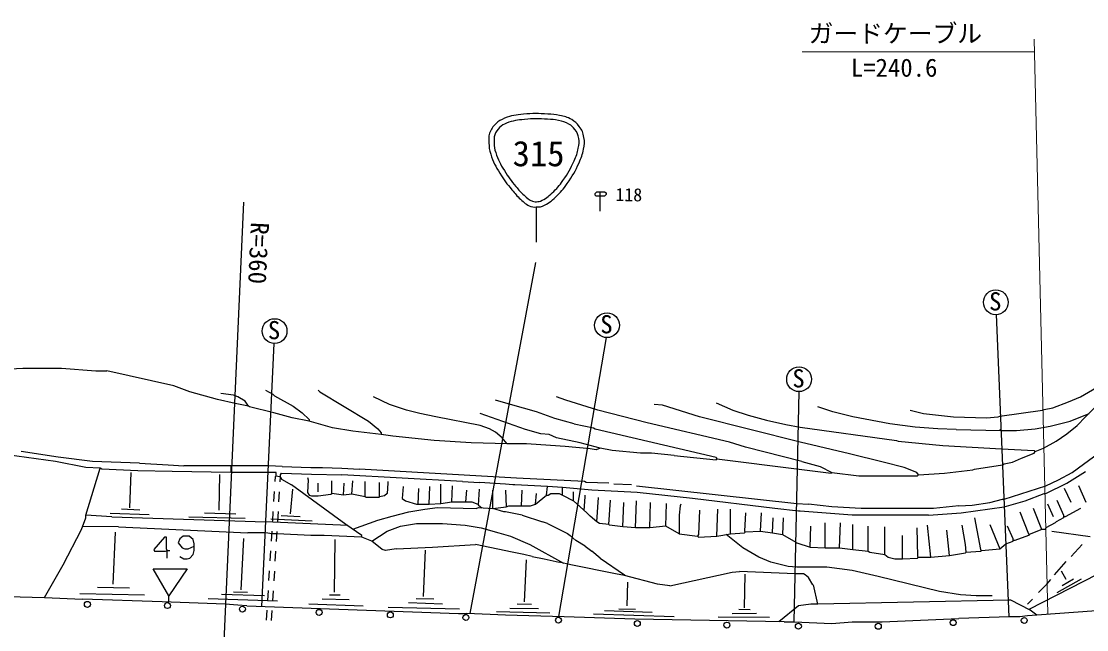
# Model space of a CAD drawing. Units: millimetres, scale not verified. Extents: x 40000 to 680000, y 20000 to 380000.
# Drawn here: x 281602 to 389070, y 271848 to 333200 of the extents above; entities that cross this region are included whole.
import ezdxf
from ezdxf.enums import TextEntityAlignment as Align

# ---------------------------------------------------------------- set-up
doc = ezdxf.new("R2010")
doc.units = ezdxf.units.MM
doc.header["$LTSCALE"] = 1000
doc.linetypes.add('CHAIN', pattern=[18.5, 12, -1.5, 3.5, -1.5])
for name, color, linetype, lineweight in [('M-BGD', 7, 'Continuous', 25), ('M-BMK', 2, 'CHAIN', 13), ('M-STR-HTXT', 7, 'Continuous', 13), ('M-STR-STRC', 7, 'Continuous', 25)]:
    doc.layers.add(name, color=color, linetype=linetype, lineweight=lineweight)
doc.styles.add('ＭＳ ゴシック', font='')
doc.styles.get('ＭＳ ゴシック').set_extended_font_data('MS Gothic')

msp = doc.modelspace()

# ---------------------------------------------------------------- linework, layer by layer
at = {"layer": 'M-BGD'}
for p, q in [((304022, 314974), (301990, 269932)), ((381238, 273149), (379987, 303618)), ((306731, 301343), (306901, 301174)), ((335835, 273164), (340644, 301306)), ((305866, 274196), (307098, 300714)), ((279807, 298126), (281755, 298210)), ((281755, 298210), (285649, 298210)), ((285649, 298210), (289121, 297956)), ((289121, 297956), (290221, 297956)), ((296995, 296432), (290221, 297956)), ((298603, 295840), (296995, 296432)), ((301397, 295078), (298603, 295840)), ((303006, 295501), (301736, 295670)), ((306223, 296009), (306985, 295586)), ((306985, 295586), (307155, 295416)), ((311557, 296009), (311727, 295840)), ((311727, 295840), (316637, 292876)), ((359563, 272641), (360083, 295855)), ((388435, 295332), (390043, 296263)), ((303175, 294654), (301397, 295078)), ((303429, 295332), (303006, 295501)), ((304530, 294400), (303175, 294654)), ((304191, 294908), (303429, 295332)), ((304530, 294400), (304191, 294908)), ((307155, 295416), (309017, 294400)), ((318754, 294570), (317145, 295332)), ((320447, 293977), (318754, 294570)), ((330946, 294570), (329422, 294993)), ((333571, 293808), (330946, 294570)), ((336534, 294993), (335603, 295332)), ((339751, 293977), (336534, 294993)), ((346271, 294485), (345424, 294570)), ((349996, 293300), (346271, 294485)), ((351689, 294739), (353383, 293977)), ((385641, 294231), (387249, 294824)), ((387249, 294824), (388435, 295332)), ((388943, 293300), (390975, 295332)), ((304615, 294316), (304530, 294400)), ((307070, 293723), (304615, 294316)), ((308933, 293215), (307070, 293723)), ((309017, 294400), (309949, 293723)), ((309949, 293723), (310626, 293046)), ((321802, 293638), (320447, 293977)), ((323411, 293300), (321802, 293638)), ((332470, 292030), (327898, 293638)), ((335433, 293130), (333571, 293808)), ((344747, 292707), (339751, 293977)), ((353383, 293977), (354907, 293469)), ((354907, 293469), (356769, 292961)), ((363458, 293808), (361934, 294316)), ((365490, 293300), (363458, 293808)), ((371247, 293977), (372602, 293638)), ((372602, 293638), (375650, 293300)), ((380307, 293384), (384625, 293977)), ((384625, 293977), (384794, 294062)), ((384794, 294062), (385641, 294231)), ((387419, 292876), (389306, 293663)), ((310626, 292876), (308933, 293215)), ((310626, 293046), (310626, 292876)), ((312997, 292199), (310626, 292876)), ((316637, 292876), (317569, 292114)), ((327898, 292453), (323411, 293300)), ((328829, 292114), (327898, 292453)), ((337381, 292622), (335433, 293130)), ((337381, 292622), (339328, 292199)), ((353044, 290760), (344747, 292707)), ((360156, 290760), (349996, 293300)), ((356769, 292961), (358717, 292538)), ((358717, 292538), (360156, 292284)), ((369215, 292622), (365490, 293300)), ((371755, 292284), (369215, 292622)), ((375650, 293300), (378952, 293215)), ((378952, 293215), (380137, 293300)), ((380137, 293300), (380307, 293384)), ((383863, 292114), (385387, 292368)), ((385387, 292368), (387419, 292876)), ((387080, 291606), (388096, 292453)), ((388096, 292453), (388943, 293300)), ((315029, 291860), (312997, 292199)), ((317907, 291522), (315029, 291860)), ((317569, 292114), (317907, 291691)), ((317907, 291691), (317907, 291522)), ((319093, 291352), (317907, 291522)), ((323241, 290929), (319093, 291352)), ((329422, 291776), (328829, 292114)), ((330099, 291183), (329422, 291776)), ((333994, 291606), (332470, 292030)), ((334841, 291522), (333994, 291606)), ((335603, 291183), (334841, 291522)), ((339328, 292199), (339497, 292114)), ((339497, 292114), (351689, 289236)), ((360156, 292284), (369893, 290929)), ((374041, 292114), (371755, 292284)), ((375904, 292030), (374041, 292114)), ((375904, 292030), (380391, 291945)), ((380391, 291945), (380307, 292030)), ((380391, 291945), (382000, 291945)), ((382000, 291945), (383863, 292114)), ((385979, 290844), (387080, 291606)), ((326967, 290675), (323241, 290929)), ((330607, 290590), (326967, 290675)), ((330607, 290590), (330099, 291183)), ((332555, 290590), (330607, 290590)), ((333994, 290506), (332555, 290590)), ((336449, 290336), (333994, 290506)), ((337973, 290675), (335603, 291183)), ((338989, 290082), (336449, 290336)), ((340005, 290167), (337973, 290675)), ((340005, 290167), (339582, 289998)), ((341191, 289913), (340005, 290167)), ((354653, 290252), (353044, 290760)), ((360325, 288812), (354653, 290252)), ((365151, 289574), (360156, 290760)), ((369893, 290929), (370062, 290844)), ((370062, 290844), (374549, 290421)), ((374549, 290421), (380476, 290082)), ((383863, 289828), (384709, 290167)), ((384709, 290167), (385979, 290844)), ((285057, 288812), (277606, 289828)), ((285311, 289236), (281585, 289828)), ((288782, 288812), (285311, 289236)), ((339582, 289998), (338989, 290082)), ((344069, 289659), (341191, 289913)), ((345170, 289659), (344069, 289659)), ((347456, 289405), (345170, 289659)), ((347456, 289405), (351689, 288982)), ((351689, 289236), (351774, 289066)), ((368538, 288728), (365151, 289574)), ((380476, 290082), (383778, 289913)), ((381577, 288728), (382508, 289151)), ((382508, 289151), (383778, 289659)), ((383778, 289913), (383863, 289828)), ((383778, 289659), (383863, 289828)), ((387588, 287712), (390382, 289744)), ((288105, 288220), (285057, 288812)), ((289544, 288135), (288105, 288220)), ((288105, 283394), (289544, 288135)), ((293523, 288643), (288782, 288812)), ((289713, 288050), (289544, 288135)), ((293354, 287881), (289713, 288050)), ((293523, 288643), (296402, 288474)), ((296402, 288474), (298011, 288389)), ((302752, 288389), (298011, 288389)), ((306562, 288389), (302752, 288389)), ((302752, 288389), (302752, 287712)), ((307917, 288304), (306562, 288389)), ((307917, 288304), (310795, 288220)), ((310795, 288220), (311981, 288220)), ((311981, 288220), (313928, 288135)), ((313928, 288135), (315706, 288050)), ((331539, 287119), (315706, 288050)), ((351689, 288982), (351774, 289066)), ((351774, 289066), (360071, 288050)), ((360071, 288050), (363289, 287627)), ((360325, 288812), (362188, 288304)), ((362188, 288304), (363373, 287712)), ((370655, 288220), (368538, 288728)), ((371925, 287712), (370655, 288220)), ((377597, 287966), (377767, 288050)), ((377767, 288050), (380561, 288474)), ((380561, 288474), (380730, 288558)), ((380730, 288558), (381577, 288728)), ((292553, 284144), (292696, 287698)), ((296825, 287796), (293354, 287881)), ((302752, 287712), (296825, 287796)), ((301559, 283913), (301623, 287503)), ((306562, 287712), (302752, 287712)), ((307324, 287712), (306562, 287712)), ((307208, 286777), (307239, 287288)), ((307239, 287288), (307324, 287373)), ((307324, 287373), (307324, 287712)), ((307324, 287373), (307663, 287288)), ((307663, 287288), (307747, 287204)), ((307719, 286745), (307751, 287257)), ((307747, 287458), (307832, 287627)), ((307747, 287204), (307747, 287458)), ((307747, 287204), (307832, 287034)), ((307832, 287627), (310880, 287542)), ((307832, 287034), (308848, 286442)), ((310457, 287204), (310541, 286950)), ((310541, 286950), (310457, 285680)), ((310880, 287542), (313928, 287458)), ((326120, 286780), (313928, 287458)), ((338397, 286780), (331539, 287119)), ((363289, 287627), (363373, 287712)), ((363373, 287712), (366083, 287373)), ((366083, 287373), (367522, 287373)), ((367522, 287373), (372009, 287373)), ((372094, 287458), (371925, 287712)), ((372009, 287373), (372094, 287458)), ((372094, 287458), (374719, 287627)), ((374719, 287627), (377597, 287966)), ((384963, 286357), (386233, 286950)), ((386233, 286950), (387588, 287712)), ((387080, 286611), (388943, 287796)), ((308758, 283538), (309007, 286013)), ((314351, 282462), (308848, 286442)), ((311557, 285764), (311557, 286611)), ((312912, 285595), (312912, 286865)), ((314097, 285426), (314182, 286611)), ((314944, 285510), (315029, 286865)), ((316299, 285256), (316299, 286780)), ((317738, 285256), (317738, 286696)), ((318585, 286611), (318500, 285595)), ((318585, 286780), (318585, 286611)), ((320109, 286272), (320024, 285087)), ((321633, 284494), (321717, 286103)), ((322733, 284494), (322818, 286272)), ((323919, 284579), (323919, 286526)), ((325019, 284748), (325104, 286357)), ((326120, 286780), (327813, 286696)), ((326459, 284748), (326543, 285934)), ((327729, 284410), (327813, 286018)), ((330438, 286526), (327813, 286696)), ((329168, 284156), (329168, 285934)), ((331200, 286442), (330438, 286526)), ((330438, 285934), (330523, 284240)), ((331369, 286442), (331200, 286442)), ((334671, 286272), (331369, 286442)), ((332047, 284325), (332131, 285934)), ((334587, 285426), (334671, 286272)), ((336195, 286188), (334671, 286272)), ((336195, 285426), (336195, 286188)), ((339159, 285934), (336195, 286188)), ((338566, 286696), (338397, 286780)), ((340852, 286611), (338566, 286696)), ((343731, 285680), (339159, 285934)), ((343138, 286442), (341360, 286526)), ((343646, 286357), (359817, 284579)), ((380730, 285002), (384963, 286357)), ((384963, 285595), (387080, 286611)), ((387503, 284664), (386826, 286103)), ((389027, 284664), (388265, 286357)), ((307083, 284781), (307145, 285779)), ((307595, 284749), (307657, 285747)), ((310457, 285680), (310626, 285426)), ((310626, 285426), (310880, 285341)), ((310880, 285341), (311557, 285341)), ((311557, 285341), (312827, 285510)), ((312827, 285510), (312912, 285595)), ((314097, 285426), (312912, 285595)), ((314944, 285510), (314097, 285426)), ((316299, 285256), (314944, 285510)), ((316383, 285172), (316299, 285256)), ((317653, 285172), (316383, 285172)), ((317738, 285256), (317653, 285172)), ((318246, 285341), (317738, 285256)), ((318500, 285595), (318246, 285341)), ((320024, 285087), (320363, 284833)), ((320363, 284833), (321463, 284494)), ((333486, 284494), (333571, 285595)), ((333486, 284494), (334587, 285426)), ((334587, 285426), (334756, 285426)), ((334756, 285426), (335010, 285595)), ((335010, 285595), (335857, 285595)), ((335857, 285595), (336195, 285426)), ((336195, 285426), (337296, 284833)), ((337296, 284833), (337296, 285764)), ((338651, 283648), (337296, 284833)), ((338383, 283882), (338481, 285256)), ((338481, 285256), (338481, 285426)), ((339667, 282716), (339836, 285172)), ((340852, 282462), (341021, 284918)), ((343561, 282124), (343646, 284833)), ((349319, 285087), (343731, 285680)), ((357616, 284071), (349319, 285087)), ((379291, 284664), (380561, 285002)), ((380561, 285002), (380730, 285002)), ((380730, 284240), (382847, 284833)), ((382847, 284833), (384794, 285595)), ((384794, 285595), (384963, 285595)), ((386064, 284918), (386741, 283394)), ((291722, 284029), (293570, 283943)), ((306959, 282785), (307021, 283783)), ((307470, 282753), (307532, 283751)), ((319008, 283309), (320701, 283732)), ((320701, 283732), (322310, 283986)), ((321463, 284494), (321633, 284494)), ((321633, 284494), (322733, 284494)), ((322310, 283986), (323580, 284156)), ((322733, 284494), (323919, 284579)), ((323580, 284156), (327475, 284071)), ((323919, 284579), (325019, 284748)), ((325019, 284748), (326459, 284748)), ((326459, 284748), (327051, 284748)), ((327051, 284748), (327644, 284494)), ((327475, 284071), (327729, 284156)), ((327644, 284494), (327729, 284410)), ((327729, 284410), (328059, 284136)), ((327729, 284156), (329168, 284071)), ((329168, 284071), (330523, 284240)), ((329168, 284071), (329168, 284156)), ((330269, 283732), (329168, 284071)), ((330438, 283732), (330269, 283732)), ((332131, 283394), (330438, 283732)), ((330523, 284240), (330777, 284325)), ((330777, 284325), (332047, 284325)), ((332047, 284325), (332978, 284325)), ((332978, 284325), (333486, 284494)), ((342291, 282208), (342376, 284664)), ((345001, 282124), (345085, 284664)), ((346609, 282293), (346694, 284579)), ((348049, 284325), (347964, 283394)), ((348133, 284494), (348049, 284325)), ((349996, 283902), (349911, 281446)), ((351774, 281277), (351859, 283986)), ((353129, 281531), (353129, 283986)), ((359987, 283817), (357616, 284071)), ((359817, 284579), (361003, 284494)), ((360156, 283817), (359987, 283817)), ((365405, 283394), (360156, 283817)), ((363373, 284240), (361003, 284494)), ((366337, 284071), (363373, 284240)), ((367945, 284071), (366337, 284071)), ((373618, 284071), (367945, 284071)), ((376158, 284325), (373618, 284071)), ((376158, 284325), (377513, 284410)), ((376412, 283648), (380730, 284240)), ((377513, 284410), (379291, 284664)), ((382339, 283732), (383185, 281531)), ((384540, 281954), (383693, 284071)), ((385725, 283224), (385133, 284494)), ((388435, 284071), (386911, 283224)), ((287681, 281954), (288105, 283140)), ((288105, 283140), (288105, 283394)), ((290729, 283224), (288105, 283394)), ((290575, 283599), (294516, 283456)), ((290729, 283224), (306223, 282716)), ((298492, 283239), (304167, 283096)), ((300097, 283641), (303236, 283540)), ((314530, 282340), (306223, 282716)), ((306761, 283013), (310937, 282821)), ((307822, 283347), (309723, 283261)), ((315047, 281987), (317569, 282886)), ((317569, 282886), (319008, 283309)), ((332131, 283394), (334163, 282716)), ((334671, 282547), (334163, 282716)), ((338989, 283309), (338651, 283648)), ((339667, 282716), (338989, 283309)), ((339921, 282547), (339667, 282716)), ((347964, 283394), (347964, 281531)), ((354653, 283648), (354568, 281785)), ((356177, 281785), (356261, 283648)), ((357362, 281616), (357447, 283140)), ((358463, 283140), (358378, 281446)), ((367183, 283394), (365405, 283394)), ((373110, 283394), (367183, 283394)), ((373110, 283394), (376412, 283648)), ((377767, 283140), (378359, 279922)), ((385979, 282716), (385895, 282632)), ((386741, 283140), (385979, 282716)), ((386741, 283394), (386741, 283224)), ((386911, 283224), (386741, 283224)), ((386741, 283224), (386741, 283140)), ((285819, 278398), (287681, 281954)), ((291407, 282208), (287792, 282265)), ((290872, 276426), (291116, 281672)), ((291407, 282208), (304445, 281616)), ((306223, 281616), (304445, 281616)), ((306901, 281531), (306223, 281616)), ((306835, 280788), (306897, 281787)), ((307346, 280757), (307408, 281755)), ((315960, 281362), (314351, 282462)), ((316976, 280769), (318500, 281785)), ((318500, 281785), (319855, 282293)), ((319855, 282293), (321463, 282547)), ((321463, 282547), (324088, 282547)), ((324088, 282547), (326374, 282378)), ((326374, 282378), (327983, 282124)), ((327983, 282124), (329761, 281616)), ((329761, 281616), (330946, 281277)), ((334671, 282547), (336713, 281546)), ((340852, 282462), (339921, 282547)), ((340937, 282378), (340852, 282462)), ((342291, 282208), (340937, 282378)), ((343561, 282124), (342291, 282208)), ((345001, 282124), (343561, 282124)), ((346609, 282293), (345001, 282124)), ((347964, 281531), (346609, 282293)), ((353129, 281531), (354568, 281616)), ((354568, 281785), (354653, 281700)), ((354568, 281616), (354653, 281700)), ((354653, 281700), (356177, 281785)), ((356177, 281785), (357362, 281616)), ((357362, 281616), (358378, 281446)), ((361172, 280176), (361257, 282293)), ((362696, 280092), (362696, 282632)), ((364135, 280092), (364220, 282632)), ((365490, 279922), (365490, 282462)), ((367014, 280684), (367014, 282293)), ((368707, 279414), (368707, 282208)), ((371925, 282124), (372009, 279245)), ((373364, 279160), (373025, 282378)), ((375227, 279330), (374973, 281870)), ((376835, 280430), (376497, 282378)), ((379291, 282462), (380307, 280007)), ((381661, 281023), (381069, 282293)), ((399780, 282378), (383218, 273897)), ((384540, 281954), (383270, 281446)), ((384879, 281954), (384540, 281954)), ((384963, 282124), (384879, 281954)), ((385895, 282632), (384963, 282124)), ((385556, 281785), (389406, 281248)), ((296063, 281192), (294963, 279922)), ((296233, 281192), (296063, 281192)), ((296233, 280007), (296233, 281192)), ((297587, 281023), (297418, 280600)), ((297418, 280600), (297841, 280092)), ((297926, 281277), (297587, 281023)), ((298519, 281277), (297926, 281277)), ((298942, 280938), (298519, 281277)), ((299027, 280515), (298942, 280938)), ((299027, 280261), (299027, 280515)), ((303787, 275873), (304035, 281047)), ((307409, 281531), (306901, 281531)), ((310795, 281362), (307409, 281531)), ((311134, 281362), (310795, 281362)), ((312150, 281362), (311134, 281362)), ((315960, 281192), (312150, 281362)), ((313199, 275619), (313264, 280950)), ((315960, 281192), (315960, 281362)), ((316976, 280769), (315960, 281192)), ((317992, 279922), (316976, 280769)), ((330946, 281277), (332893, 280430)), ((336713, 281546), (336957, 281362)), ((336957, 281362), (337550, 280854)), ((338481, 280261), (337550, 280854)), ((347964, 281531), (349827, 281277)), ((349911, 281446), (349827, 281277)), ((349827, 281277), (349911, 281192)), ((349911, 281192), (351774, 281277)), ((351774, 281277), (353129, 281531)), ((354399, 280092), (352700, 281451)), ((358378, 281446), (359733, 280684)), ((359733, 280684), (359817, 280600)), ((359817, 280600), (361172, 280176)), ((367014, 279753), (367014, 280684)), ((370485, 278991), (370485, 281362)), ((380307, 280007), (380899, 280515)), ((380899, 280515), (381661, 280769)), ((381661, 280854), (381661, 281023)), ((381661, 280769), (381661, 280854)), ((381831, 280854), (381661, 280854)), ((383185, 281362), (381831, 280854)), ((383185, 281531), (383270, 281446)), ((383270, 281446), (383185, 281362)), ((294963, 279922), (295047, 279753)), ((295047, 279753), (296148, 279753)), ((296148, 279753), (296317, 279838)), ((296317, 279838), (296233, 280007)), ((296317, 279076), (296317, 279838)), ((296317, 279838), (296571, 279838)), ((297841, 280092), (298095, 280007)), ((298095, 280007), (298434, 280007)), ((298434, 280007), (299027, 280261)), ((298942, 279414), (299027, 279838)), ((299027, 279838), (299027, 280261)), ((306711, 278792), (306773, 279790)), ((307222, 278761), (307284, 279759)), ((318331, 279838), (317992, 279922)), ((319431, 280007), (318331, 279838)), ((319431, 280007), (323072, 280176)), ((322180, 275203), (322361, 279854)), ((323072, 280176), (327423, 280432)), ((331115, 279668), (327423, 280432)), ((332301, 279414), (331115, 279668)), ((332893, 280430), (336288, 278560)), ((338481, 280261), (339159, 279753)), ((340005, 279076), (339159, 279753)), ((356007, 279160), (354399, 280092)), ((361172, 280176), (362696, 280092)), ((362696, 280092), (364135, 280092)), ((364135, 280092), (365490, 279922)), ((365490, 279922), (367014, 279753)), ((367014, 279753), (367183, 279668)), ((367183, 279668), (368707, 279414)), ((375227, 279330), (376835, 279584)), ((376920, 279668), (376835, 280430)), ((376835, 279584), (376920, 279668)), ((376920, 279668), (378359, 279753)), ((378359, 279922), (378444, 279838)), ((378359, 279753), (378444, 279838)), ((378444, 279838), (380307, 280007)), ((387503, 279245), (388604, 280430)), ((283956, 275096), (285819, 278398)), ((297587, 279245), (298011, 278991)), ((298011, 278991), (298349, 278991)), ((298349, 278991), (298603, 279076)), ((298603, 279076), (298942, 279414)), ((333147, 279245), (332301, 279414)), ((332372, 274641), (332565, 278889)), ((333147, 279245), (334333, 278991)), ((334333, 278991), (335857, 278652)), ((337042, 278398), (335857, 278652)), ((341529, 277467), (337042, 278398)), ((340005, 279076), (342461, 277382)), ((357193, 278652), (356007, 279160)), ((358971, 278229), (357193, 278652)), ((368707, 279414), (369046, 279160)), ((369046, 279160), (369723, 278991)), ((369723, 278991), (370485, 278991)), ((370485, 278991), (372009, 279076)), ((372009, 279245), (372094, 279160)), ((372009, 279076), (372094, 279160)), ((372094, 279160), (373364, 279160)), ((373364, 279160), (375227, 279330)), ((385810, 277382), (386995, 278737)), ((296487, 275266), (294914, 277975)), ((294914, 277975), (298340, 277975)), ((298340, 277975), (296487, 275266)), ((306586, 276796), (306648, 277794)), ((307098, 276764), (307160, 277762)), ((342461, 277298), (341529, 277467)), ((342461, 277382), (342461, 277298)), ((345763, 276451), (342461, 277298)), ((347033, 276282), (353298, 277636)), ((353298, 277636), (354060, 277721)), ((359648, 277467), (354060, 277721)), ((354557, 274050), (354622, 277463)), ((359817, 278144), (358971, 278229)), ((360495, 277467), (359648, 277467)), ((359987, 278144), (359817, 278144)), ((362865, 278144), (359987, 278144)), ((360664, 277382), (360495, 277467)), ((361003, 277128), (360664, 277382)), ((365405, 277806), (362865, 278144)), ((368030, 277213), (365405, 277806)), ((387013, 276900), (386529, 277750)), ((342715, 274266), (342799, 276637)), ((347033, 276282), (345763, 276451)), ((361459, 276382), (361003, 277128)), ((361934, 274419), (361511, 276366)), ((374211, 275689), (368030, 277213)), ((384201, 275604), (385048, 276451)), ((385048, 276451), (385444, 276925)), ((386077, 275613), (388534, 276962)), ((386584, 276315), (387754, 276970)), ((280231, 275181), (283956, 275096)), ((287490, 275495), (294026, 275351)), ((289296, 276125), (292521, 276054)), ((296487, 274673), (296487, 275266)), ((301790, 275424), (306118, 275290)), ((303003, 275663), (304418, 275644)), ((306462, 274800), (306524, 275798)), ((306973, 274768), (307035, 275766)), ((312705, 275361), (313758, 275361)), ((376327, 275350), (374211, 275689)), ((377936, 275266), (376327, 275350)), ((379545, 275266), (377936, 275266)), ((283956, 275096), (287766, 274927)), ((295809, 274673), (287766, 274927)), ((302159, 274419), (295809, 274673)), ((300462, 274985), (307437, 274746)), ((303429, 274334), (302159, 274419)), ((304361, 274250), (303429, 274334)), ((304361, 274250), (325697, 273488)), ((310619, 274458), (316101, 274264)), ((311952, 274952), (314661, 274888)), ((318608, 274123), (325793, 273954)), ((320647, 274581), (324099, 274466)), ((321431, 274992), (323198, 274945)), ((331617, 274448), (333074, 274413)), ((359987, 274250), (358027, 272650)), ((361257, 274419), (359987, 274250)), ((361934, 274419), (361257, 274419)), ((381238, 274842), (361934, 274419)), ((381407, 274842), (381238, 274842)), ((383355, 273826), (381407, 274842)), ((383101, 274419), (383609, 274927)), ((306338, 272804), (306400, 273802)), ((306849, 272772), (306911, 273770)), ((325697, 273488), (326374, 273488)), ((326374, 273488), (326543, 273488)), ((330438, 273318), (326543, 273488)), ((329534, 273675), (334899, 273535)), ((336365, 273149), (330438, 273318)), ((330897, 274026), (333758, 273974)), ((343477, 272895), (336365, 273149)), ((347456, 273149), (339328, 273403)), ((345223, 273589), (340429, 273742)), ((341867, 273967), (343561, 273911)), ((351907, 273134), (357079, 273099)), ((353323, 273496), (355769, 273508)), ((353967, 273918), (355137, 273894)), ((368453, 272641), (376158, 272980)), ((381238, 273149), (376158, 272980)), ((382339, 273149), (381238, 273149)), ((383101, 273234), (382339, 273149)), ((384032, 273318), (383101, 273234)), ((384032, 273318), (383355, 273826)), ((390043, 273742), (384032, 273318)), ((358547, 272641), (343477, 272895)), ((358547, 272641), (359563, 272641)), ((359563, 272641), (363373, 272472)), ((363373, 272472), (365405, 272641)), ((365405, 272641), (367607, 272641)), ((367607, 272641), (368453, 272641))]:
    msp.add_line(p, q, dxfattribs=at)
for centre, radius in [((379902, 304866), 1250), ((307153, 301963), 1250), ((340684, 302555), 1250), ((360056, 297105), 1250), ((288270, 274398), 300), ((296343, 274281), 300), ((303911, 273922), 300), ((311646, 273593), 300), ((318828, 273339), 300), ((326448, 273073), 300), ((335789, 272808), 300), ((382766, 272779), 300), ((343741, 272472), 300), ((352778, 272312), 300), ((359988, 272200), 300), ((368049, 272191), 300), ((375601, 272557), 300)]:
    msp.add_circle(centre, radius, dxfattribs=at)
at = {"layer": 'M-BMK'}
msp.add_arc((364879, 668644), 400190, 270.38601, 284.73284, dxfattribs=at)
at = {"layer": 'M-STR-HTXT'}
for p, q in [((385133, 273403), (383778, 331400)), ((360385, 330130), (383778, 330130))]:
    msp.add_line(p, q, dxfattribs=at)
at = {"layer": 'M-STR-STRC'}
for p, q in [((339497, 315821), (339667, 315990)), ((339667, 315990), (340005, 315990)), ((340005, 315567), (340005, 315990)), ((340005, 315990), (340429, 315990)), ((340429, 315990), (340598, 315906)), ((339497, 315652), (339497, 315821)), ((339582, 315567), (339497, 315652)), ((340005, 315567), (339582, 315567)), ((340005, 314043), (340005, 315567)), ((340429, 315567), (340005, 315567)), ((340598, 315736), (340429, 315567)), ((340598, 315906), (340598, 315736)), ((333555, 310940), (333555, 314478)), ((326867, 273474), (333494, 308879))]:
    msp.add_line(p, q, dxfattribs=at)
for points in [[(332253, 323822), (333208, 323925), (333753, 323896), (334713, 323848), (335180, 323825), (335446, 323819), (335902, 323716), (336393, 323605), (336685, 323548), (337119, 323293), (337465, 323088), (337651, 322932), (337885, 322605), (338161, 322222), (338277, 321959), (338361, 321495), (338445, 321037), (338392, 320763), (338309, 320305), (338207, 319749), (338088, 319447), (337859, 318930), (337479, 318071), (337211, 317608), (336669, 316841), (336268, 316273), (336022, 315959), (335506, 315493), (335038, 315070), (334766, 314808), (334184, 314567), (334019, 314499), (333912, 314497), (333734, 314488), (333445, 314473), (333267, 314444), (332994, 314541), (332532, 314703), (332332, 314933), (331963, 315255), (331582, 315586), (331410, 315816), (331090, 316206), (330580, 316830), (330287, 317181), (329874, 317872), (329445, 318590), (329199, 319005), (328948, 319803), (328814, 320232), (328781, 320490), (328763, 320939), (328748, 321323), (328717, 321556), (328843, 321918), (328989, 322340), (329158, 322557), (329477, 322870), (329766, 323152), (329975, 323273), (330350, 323425), (331053, 323711), (331498, 323740), (332253, 323822)], [(332361, 323304), (333264, 323400), (333779, 323367), (334686, 323319), (335117, 323297), (335364, 323293), (335785, 323197), (336213, 323101), (336467, 323051), (336845, 322829), (337117, 322669), (337262, 322546), (337446, 322290), (337667, 321982), (337760, 321771), (337828, 321398), (337898, 321014), (337854, 320784), (337784, 320400), (337692, 319893), (337583, 319617), (337374, 319145), (337010, 318324), (336754, 317881), (336236, 317147), (335861, 316616), (335631, 316323), (335149, 315888), (334734, 315513), (334493, 315281), (333977, 315067), (333878, 315026), (333814, 315025), (333707, 315019), (333499, 315009), (333372, 314988), (333176, 315057), (332789, 315193), (332621, 315385), (332312, 315655), (331958, 315964), (331797, 316178), (331499, 316542), (331008, 317141), (330727, 317479), (330329, 318145), (329925, 318820), (329693, 319211), (329457, 319962), (329339, 320339), (329311, 320566), (329295, 320961), (329283, 321265), (329258, 321451), (329358, 321739), (329473, 322069), (329605, 322239), (329855, 322484), (330085, 322710), (330253, 322806), (330552, 322928), (331221, 323199), (331643, 323228), (332361, 323304)]]:
    msp.add_open_spline(points, degree=3, knots=[0, 0, 0, 0, 1, 1, 1, 2, 2, 2, 3, 3, 3, 4, 4, 4, 5, 5, 5, 6, 6, 6, 7, 7, 7, 8, 8, 8, 9, 9, 9, 10, 10, 10, 11, 11, 11, 12, 12, 12, 13, 13, 13, 14, 14, 14, 15, 15, 15, 16, 16, 16, 17, 17, 17, 18, 18, 18, 19, 19, 19, 20, 20, 20, 21, 21, 21, 21], dxfattribs=at)

# ---------------------------------------------------------------- texts
at = {"layer": 'M-BGD', "style": 'ＭＳ ゴシック'}
msp.add_text('R=360', height=1833, rotation=267.417, dxfattribs=at).set_placement((304219, 313000), align=Align.BOTTOM_LEFT)
for p in [(379224, 303492), (340005, 301182), (306474, 300589), (359377, 295731)]:
    msp.add_text('S', height=1833, dxfattribs=at).set_placement(p, align=Align.BOTTOM_LEFT)
at = {"layer": 'M-STR-HTXT', "style": 'ＭＳ ゴシック'}
for s, p in [('ガードケーブル', (361017, 330507)), ('L=240.6', (365282, 327058))]:
    msp.add_text(s, height=1833, dxfattribs=at).set_placement(p, align=Align.BOTTOM_LEFT)
at = {"layer": 'M-STR-STRC', "style": 'ＭＳ ゴシック'}
msp.add_text('315', height=2566, dxfattribs=at).set_placement((331163, 317812), align=Align.BOTTOM_LEFT)
msp.add_text('118', height=1320, rotation=359.197, dxfattribs=at).set_placement((341522, 314681), align=Align.BOTTOM_LEFT)

doc.saveas('drawing.dxf')
